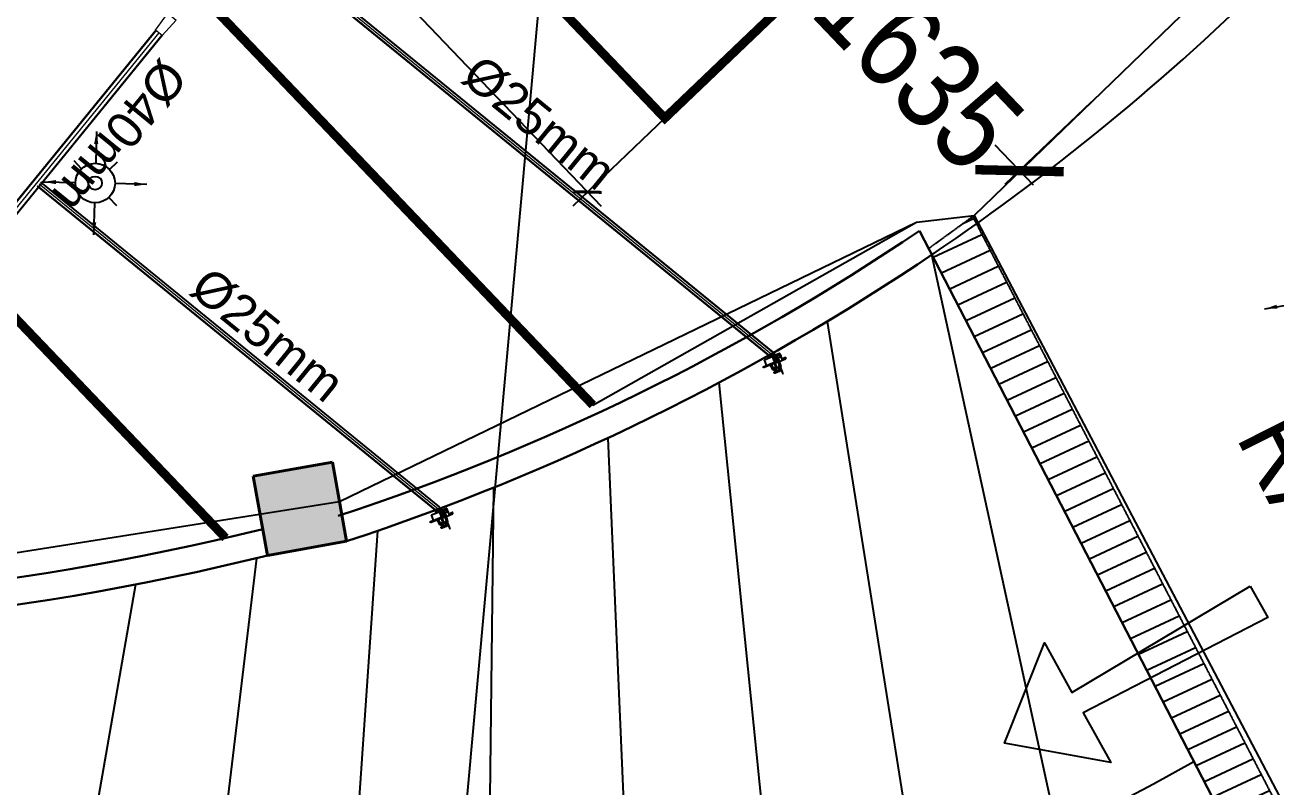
# Model space of a CAD drawing. Header units: inches. Extents: x 257070 to 799932, y -17980 to 269260.
# Drawn here: x 307830 to 314830, y 7328 to 11591 of the extents above; entities that cross this region are included whole.
import ezdxf

# ---------------------------------------------------------------- set-up
doc = ezdxf.new("R2010")
doc.units = ezdxf.units.IN
doc.header["$MEASUREMENT"] = 0
doc.header["$PDMODE"] = 99
doc.header["$PDSIZE"] = 100
doc.linetypes.add('DASHED2', pattern=[0.375, 0.25, -0.125])
doc.linetypes.add('HIDDEN', pattern=[0.375, 0.25, -0.125])
for name, color, linetype in [('0-AES-F-SPRINKLER', 10, 'Continuous'), ("0_AES_DUCT MARKING'", 53, 'Continuous'), ('2 wheeler barrier', 170, 'Continuous'), ('basement1_AP$0$A-_ROAD----_E-_-', 2, 'Continuous'), ('D 9$0$DSP_SLAB EXTENT HATCH', 8, 'Continuous'), ('DSP_MISCELANEOUS', 252, 'Continuous'), ('DSP_RAMP', 252, 'Continuous'), ('DSP_TEXT', 6, 'Continuous')]:
    doc.layers.add(name, color=color, linetype=linetype)
for name, color, linetype, lineweight in [('0-AES-F-SPRINKLER PIPE', 10, 'Continuous', 15), ('07--DIM-2', 2, 'Continuous', 25), ('E--CONCRETE-4', 4, 'Continuous', 40), ('E--CONCRETE-SHADE', 253, 'Continuous', 20), ('F--BRICKWALL-3', 252, 'Continuous', 30)]:
    doc.layers.add(name, color=color, linetype=linetype, lineweight=lineweight)
doc.styles.get("Standard").update_dxf_attribs({"font": 'arial.ttf'})
doc.styles.add('TEXT style 175', font='GOTHIC.TTF')
doc.styles.add('Text style 250', font='ARIALN.TTF', dxfattribs={"height": 500})
doc.styles.add('TEXT style 75', font='ARIALN.TTF')
doc.dimstyles.new('175', dxfattribs={"dimtxt": 350, "dimasz": 263, "dimexe": 263, "dimexo": 0, "dimgap": 175, "dimtad": 0, "dimdec": 0, "dimrnd": 5, "dimzin": 0, "dimdsep": 46, "dimtxsty": 'TEXT style 175', "dimblk": 'OBLIQUE', "dimcen": 0.09, "dimdle": 263, "dimclrd": 256, "dimclre": 256, "dimclrt": 256, "dimadec": 0, "dimazin": 0, "dimtfac": 1, "dimtdec": 0, "dimtofl": 0, "dimtmove": 1, "dimatfit": 3, "dimldrblk": 'OPEN90', "dimfxl": 1, "dimtolj": 1, "dimtzin": 0, "dimarcsym": 0})
doc.dimstyles.new('75', dxfattribs={"dimscale": 1.5, "dimtxt": 200, "dimasz": 113, "dimexe": 113, "dimexo": 0, "dimgap": 25, "dimtad": 0, "dimdec": 0, "dimrnd": 5, "dimzin": 0, "dimdsep": 46, "dimtxsty": 'TEXT style 75', "dimblk": 'ARCHTICK', "dimcen": 0.09, "dimdle": 113, "dimclrd": 8, "dimclre": 8, "dimclrt": 256, "dimadec": 0, "dimazin": 0, "dimtfac": 1, "dimtdec": 0, "dimtofl": 0, "dimtmove": 1, "dimatfit": 3, "dimldrblk": 'OPEN90', "dimfxl": 0, "dimtolj": 1, "dimtzin": 0, "dimarcsym": 0})
doc.dimstyles.new('ISO-25', dxfattribs={"dimtxt": 2.5, "dimasz": 2.5, "dimexe": 1.25, "dimexo": 0.625, "dimtad": 1, "dimtxsty": 'Standard', "dimcen": 2.5, "dimadec": 0, "dimazin": 0, "dimtfac": 1, "dimtmove": 0, "dimatfit": 3, "dimfxl": 1, "dimarcsym": 0})

# ---------------------------------------------------------------- blocks, each defined once
blk = doc.blocks.new('_ArchTick')
at = {"color": 0, "linetype": 'ByBlock', "const_width": 0.15}
blk.add_lwpolyline([(-0.5, -0.5), (0.5, 0.5)], dxfattribs=at)
blk = doc.blocks.new('*D336')
at = {"layer": '07--DIM-2', "color": 251, "lineweight": -2, "ltscale": 1000, "transparency": 16777216}
for p, q in [((312668.2, 12340.9), (312185.2, 11879.5)), ((312188.8, 12039.2), (312403.2, 11814.8)), ((313796.6, 11159.7), (313313.7, 10698.3)), ((313473.4, 10694.6), (313259.1, 10919))]:
    blk.add_line(p, q, dxfattribs=at)
at = {"layer": 'DEFPOINTS', "color": 0, "ltscale": 1000, "transparency": 16777216}
for p in [(312668.2, 12340.9, 0), (312266.9, 11957.5), (313796.6, 11159.7, 0)]:
    blk.add_point(p, dxfattribs=at)
at = {"layer": '07--DIM-2', "color": 251, "lineweight": -2, "ltscale": 1000, "transparency": 16777216, "xscale": 350, "yscale": 350, "zscale": 350}
for p, rotation in [((312266.9, 11957.5), 133.692989834701), ((313395.4, 10776.3), 313.6929898347009)]:
    blk.add_blockref('_ArchTick', p, dxfattribs=dict(at, rotation=rotation))
at = {"layer": '07--DIM-2', "ltscale": 1000, "transparency": 16777216, "insert": (312831.1, 11366.9), "char_height": 500, "attachment_point": 5, "rotation": 313.69299, "style": 'TEXT style 75'}
blk.add_mtext('\\A1;1635', dxfattribs=at)
blk = doc.blocks.new('_Open90')
at = {"color": 0, "linetype": 'ByBlock', "lineweight": -2}
for p, q in [((-0.5, 0.5), (0, 0)), ((0, 0), (-1, 0)), ((0, 0), (-0.5, -0.5))]:
    blk.add_line(p, q, dxfattribs=at)
blk = doc.blocks.new('_Oblique')
at = {"color": 0, "linetype": 'ByBlock', "lineweight": -2}
blk.add_line((-0.5, -0.5), (0.5, 0.5), dxfattribs=at)
blk = doc.blocks.new('*D530')
at = {"layer": '2 wheeler barrier', "color": 8, "lineweight": -2, "ltscale": 1000, "transparency": 16777216}
for p, q in [((289928.3, 33555.4), (289413.9, 33063.9)), ((289417.5, 33223.7), (300006.4, 22140.4)), ((311055.8, 10575), (300466.9, 21658.3)), ((311410.4, 11070.1), (310896, 10578.6))]:
    blk.add_line(p, q, dxfattribs=at)
at = {"layer": 'DEFPOINTS', "color": 0, "ltscale": 1000, "transparency": 16777216}
for p in [(289928.3, 33555.4, 0), (289495.6, 33142), (311410.4, 11070.1, 0)]:
    blk.add_point(p, dxfattribs=at)
at = {"layer": '2 wheeler barrier', "color": 8, "lineweight": -2, "ltscale": 1000, "transparency": 16777216, "xscale": 113, "yscale": 113, "zscale": 113}
for p, rotation in [((289495.6, 33142), 133.6929898347378), ((310977.7, 10656.7), 313.6929898347378)]:
    blk.add_blockref('_ArchTick', p, dxfattribs=dict(at, rotation=rotation))
at = {"layer": '2 wheeler barrier', "ltscale": 1000, "transparency": 16777216, "insert": (300236.6, 21899.3), "char_height": 200, "attachment_point": 5, "rotation": 313.69299, "style": 'TEXT style 75'}
blk.add_mtext('\\A1;31100', dxfattribs=at)
blk = doc.blocks.new('A$C7CDC6FDD')
at = {"layer": '0-AES-F-SPRINKLER'}
h = blk.add_hatch(dxfattribs=at)
h.set_pattern_fill('ANSI31', color=6, scale=0.196883, angle=-215.48811, style=0)
h.set_pattern_definition([(99.5118863, (172914.605, -53736.024), (1.480251699, 0.248024878), [])])
edge = h.paths.add_edge_path()
edge.add_line((53.6, 0.3), (47.4, -8.4))
edge.add_line((47.4, -8.4), (49, -9.5))
edge.add_line((49, -9.5), (55.2, -0.8))
edge.add_ellipse((52.2, 1.3), major_axis=(3.65, 0.61), ratio=1, start_angle=315, end_angle=405)
edge.add_line((54.3, 4.4), (41.5, 13.5))
edge.add_ellipse((39.3, 10.5), major_axis=(3.65, 0.61), ratio=1, start_angle=45, end_angle=135)
edge.add_line((36.3, 12.7), (33.4, 8.6))
edge.add_ellipse((32.2, 9.4), major_axis=(1.42, 0.24), ratio=1, start_angle=225, end_angle=315, ccw=False)
edge.add_line((31.4, 8.3), (30.5, 8.9))
edge.add_line((30.5, 8.9), (29.4, 7.3))
edge.add_line((29.4, 7.3), (30.3, 6.7))
edge.add_ellipse((32.2, 9.4), major_axis=(-0.56, 3.32), ratio=1, start_angle=135, end_angle=225)
edge.add_line((35, 7.5), (37.9, 11.5))
edge.add_ellipse((39.3, 10.5), major_axis=(-0.29, 1.75), ratio=1, start_angle=-45, end_angle=45, ccw=False)
edge.add_line((40.3, 12), (53.2, 2.8))
edge.add_ellipse((52.2, 1.3), major_axis=(-0.29, 1.75), ratio=1, start_angle=225, end_angle=315, ccw=False)
h = blk.add_hatch(dxfattribs=at)
h.set_pattern_fill('ANSI31', color=6, scale=0.196883, angle=-125.48811, style=0)
h.set_pattern_definition([(9.5118863, (172914.605, -53736.024), (0.248024878, -1.480251699), [])])
edge = h.paths.add_edge_path()
edge.add_line((85, -0.5), (83.7, -0.4))
edge.add_line((83.7, -0.4), (84, 4.6))
edge.add_ellipse((82.6, 4.7), major_axis=(-0.24, 1.42), ratio=1, start_angle=257, end_angle=315)
edge.add_line((83.4, 5.9), (72.4, 13.7))
edge.add_ellipse((69.9, 10.2), major_axis=(-0.71, 4.26), ratio=1, start_angle=-45, end_angle=45)
edge.add_line((66.4, 12.7), (46.8, -14.8))
edge.add_line((46.8, -14.8), (45.7, -14))
edge.add_line((45.7, -14), (65.3, 13.5))
edge.add_ellipse((69.9, 10.2), major_axis=(-0.93, 5.54), ratio=1, start_angle=-45, end_angle=45, ccw=False)
edge.add_line((73.2, 14.8), (84.2, 6.9))
edge.add_ellipse((82.6, 4.7), major_axis=(-0.45, 2.7), ratio=1, start_angle=257, end_angle=315, ccw=False)
edge.add_line((85.3, 4.5), (85, -0.5))
at = {"layer": '0-AES-F-SPRINKLER', "color": 6}
for p, q in [((-23.5, 82.1), (-28.2, 80.2)), ((-28.2, 80.2), (-27.7, 79)), ((-27.7, 79), (28, 39.3)), ((31.6, 44.4), (-20.9, 81.8)), ((29.9, 82.5), (10.3, 59.6)), ((14.2, 56.8), (29.7, 78.6)), ((27.7, 70.6), (16.6, 55.1)), ((27.7, 70.6), (33.2, 78.3)), ((43.5, 73.3), (27.7, 70.6)), ((51, 86), (29.9, 82.5)), ((38.6, 94.8), (39, 97.1)), ((38.6, 94.7), (38.6, 94.8)), ((38.6, 94.8), (38.6, 94.8)), ((38.7, 94.6), (38.6, 94.7)), ((38.6, 94.7), (38.6, 94.7)), ((38.6, 94.7), (38.6, 94.7)), ((38.8, 94.5), (38.7, 94.6)), ((38.7, 94.6), (38.7, 94.6)), ((38.7, 94.6), (38.7, 94.6)), ((38.7, 94.6), (38.7, 94.6)), ((38.8, 94.4), (38.8, 94.5)), ((38.8, 94.5), (38.8, 94.5)), ((38.9, 94.4), (38.8, 94.4)), ((39, 94.3), (38.9, 94.4)), ((38.9, 94.4), (38.9, 94.4)), ((39, 97.1), (39, 97.2)), ((39, 97.2), (39, 97.2)), ((39, 97.2), (39.1, 97.2)), ((39, 97.1), (39, 97.1)), ((39, 97.1), (39, 97.1)), ((39, 97), (39, 97.1)), ((39, 97.1), (39, 97.1)), ((39, 96.9), (39, 97)), ((39, 97), (39, 97)), ((39, 97), (39, 97)), ((39, 97), (39, 97)), ((39.1, 96.9), (39, 96.9)), ((39.1, 94.3), (39, 94.3)), ((39.1, 97.2), (39.2, 97.3)), ((39.1, 97.2), (39.1, 97.2)), ((39.1, 97.2), (39.1, 97.2)), ((39.1, 96.8), (39.1, 96.9)), ((39.1, 96.9), (39.1, 96.9)), ((39.2, 96.8), (39.1, 96.8)), ((39.2, 94.2), (39.1, 94.3)), ((39.1, 94.3), (39.1, 94.3)), ((39.2, 97.3), (39.2, 97.3)), ((39.2, 97.3), (39.3, 97.3)), ((39.3, 96.7), (39.2, 96.8)), ((39.2, 96.8), (39.2, 96.8)), ((39.3, 94.2), (39.2, 94.2)), ((39.3, 97.3), (39.3, 97.3)), ((39.3, 97.3), (39.4, 97.3)), ((39.4, 96.6), (39.3, 96.7)), ((39.3, 96.7), (39.3, 96.7)), ((39.4, 94.1), (39.3, 94.2)), ((39.4, 97.3), (39.4, 97.3)), ((39.4, 97.3), (39.5, 97.3)), ((39.5, 96.6), (39.4, 96.6)), ((39.4, 96.6), (39.4, 96.6)), ((39.5, 94), (39.4, 94.1)), ((39.4, 94.1), (39.4, 94.1)), ((39.5, 97.3), (39.6, 97.3)), ((39.6, 96.5), (39.5, 96.6)), ((39.6, 94), (39.5, 94)), ((39.6, 97.3), (39.6, 97.3)), ((39.6, 97.3), (39.7, 97.3)), ((39.7, 96.4), (39.6, 96.5)), ((39.6, 96.5), (39.6, 96.5)), ((39.7, 94), (39.6, 94)), ((39.7, 97.3), (39.8, 97.3)), ((39.8, 96.4), (39.7, 96.4)), ((39.8, 93.9), (39.7, 94)), ((39.8, 97.3), (39.9, 97.3)), ((39.9, 96.4), (39.8, 96.4)), ((39.9, 93.9), (39.8, 93.9)), ((39.9, 97.3), (40, 97.3)), ((40, 96.3), (39.9, 96.4)), ((40, 93.8), (39.9, 93.9)), ((40, 97.3), (40, 97.3)), ((40, 97.3), (40.1, 97.3)), ((40.1, 96.3), (40, 96.3)), ((40.1, 93.8), (40, 93.8)), ((40.1, 97.3), (40.2, 97.3)), ((40.2, 96.2), (40.1, 96.3)), ((40.2, 93.8), (40.1, 93.8)), ((40.2, 97.3), (40.3, 97.3)), ((40.3, 96.2), (40.2, 96.2)), ((40.3, 93.7), (40.2, 93.8)), ((40.3, 97.3), (40.4, 97.3)), ((40.4, 96.1), (40.3, 96.2)), ((40.4, 93.7), (40.3, 93.7)), ((40.4, 97.3), (40.5, 97.3)), ((40.5, 96.1), (40.4, 96.1)), ((40.5, 93.6), (40.4, 93.7)), ((40.5, 97.3), (40.7, 97.2)), ((40.6, 96.1), (40.5, 96.1)), ((40.6, 93.6), (40.5, 93.6)), ((40.7, 96), (40.6, 96.1)), ((40.8, 93.5), (40.6, 93.6)), ((40.7, 97.2), (40.8, 97.2)), ((40.8, 96), (40.7, 96)), ((40.8, 97.2), (40.9, 97.2)), ((40.9, 95.9), (40.8, 96)), ((40.9, 93.5), (40.8, 93.5)), ((40.9, 97.2), (45.6, 96.5)), ((41, 95.9), (40.9, 95.9)), ((41, 93.5), (40.9, 93.5)), ((41.1, 95.9), (41, 95.9)), ((41.1, 93.4), (41, 93.5)), ((41.2, 95.8), (41.1, 95.9)), ((41.2, 93.4), (41.1, 93.4)), ((41.4, 95.8), (41.2, 95.8)), ((41.4, 93.4), (41.2, 93.4)), ((41.5, 95.7), (41.4, 95.8)), ((41.5, 93.3), (41.4, 93.4)), ((41.6, 95.7), (41.5, 95.7)), ((41.6, 93.3), (41.5, 93.3)), ((41.7, 95.7), (41.6, 95.7)), ((41.7, 93.2), (41.6, 93.3)), ((41.9, 95.6), (41.7, 95.7)), ((41.9, 93.2), (41.7, 93.2)), ((42, 95.6), (41.9, 95.6)), ((42, 93.2), (41.9, 93.2)), ((42.1, 95.6), (42, 95.6)), ((42.1, 93.1), (42, 93.2)), ((42.2, 95.5), (42.1, 95.6)), ((42.2, 93.1), (42.1, 93.1)), ((42.4, 95.5), (42.2, 95.5)), ((42.4, 93.1), (42.2, 93.1)), ((42.5, 95.5), (42.4, 95.5)), ((42.5, 93.1), (42.4, 93.1)), ((42.6, 95.4), (42.5, 95.5)), ((42.6, 93), (42.5, 93.1)), ((42.7, 95.4), (42.6, 95.4)), ((42.7, 93), (42.6, 93)), ((42.9, 95.4), (42.7, 95.4)), ((42.9, 93), (42.7, 93)), ((43, 95.3), (42.9, 95.4)), ((43, 92.9), (42.9, 93)), ((43.1, 95.3), (43, 95.3)), ((43.1, 92.9), (43, 92.9)), ((43.2, 95.3), (43.1, 95.3)), ((43.2, 92.9), (43.1, 92.9)), ((43.3, 95.3), (43.2, 95.3)), ((43.3, 92.9), (43.2, 92.9)), ((43.5, 95.2), (43.3, 95.3)), ((43.4, 92.9), (43.3, 92.9)), ((44.7, 92.7), (43.4, 92.9)), ((43.6, 95.2), (43.5, 95.2)), ((55.1, 65), (43.5, 73.3)), ((43.7, 95.2), (43.6, 95.2)), ((43.8, 95.2), (43.7, 95.2)), ((48.4, 94.4), (43.8, 95.2)), ((44, 90.1), (44.6, 92.5)), ((44, 90), (44, 90.1)), ((44, 90.1), (44, 90.1)), ((44, 90.1), (44, 90.1)), ((44.1, 90), (44, 90)), ((44.1, 89.9), (44.1, 90)), ((44.1, 90), (44.1, 90)), ((44.2, 89.8), (44.1, 89.9)), ((44.1, 89.9), (44.1, 89.9)), ((44.1, 89.9), (44.1, 89.9)), ((45.5, 71.9), (44.1, 69.9)), ((44.3, 89.7), (44.2, 89.8)), ((44.2, 89.8), (44.2, 89.8)), ((44.2, 89.8), (44.2, 89.8)), ((44.4, 89.6), (44.3, 89.7)), ((44.3, 89.7), (44.3, 89.7)), ((44.5, 89.6), (44.4, 89.6)), ((44.5, 92.4), (44.6, 92.5)), ((44.6, 92.4), (44.5, 92.4)), ((44.5, 92.4), (44.5, 92.4)), ((44.5, 89.5), (44.5, 89.6)), ((44.6, 89.5), (44.5, 89.5)), ((44.6, 92.5), (44.6, 92.6)), ((44.6, 92.6), (44.7, 92.6)), ((44.6, 92.5), (44.6, 92.5)), ((44.6, 92.5), (44.6, 92.5)), ((44.6, 92.5), (44.6, 92.5)), ((44.6, 92.3), (44.6, 92.4)), ((44.6, 92.2), (44.6, 92.3)), ((44.6, 92.3), (44.6, 92.3)), ((44.6, 92.3), (44.6, 92.3)), ((44.7, 92.1), (44.6, 92.2)), ((44.6, 92.2), (44.6, 92.2)), ((44.7, 89.5), (44.6, 89.5)), ((44.7, 92.6), (44.7, 92.7)), ((44.7, 92.7), (44.8, 92.7)), ((44.7, 92.6), (44.7, 92.6)), ((44.7, 92.6), (44.7, 92.6)), ((44.8, 92.1), (44.7, 92.1)), ((44.7, 92.1), (44.7, 92.1)), ((44.7, 89.4), (44.7, 89.5)), ((48.4, 87.3), (44.7, 89.4)), ((44.8, 92.7), (44.8, 92.7)), ((44.8, 92.7), (44.9, 92.7)), ((44.8, 92), (44.8, 92.1)), ((44.9, 91.9), (44.8, 92)), ((44.8, 92), (44.8, 92)), ((44.9, 92.7), (44.9, 92.7)), ((44.9, 92.7), (45, 92.7)), ((45, 91.9), (44.9, 91.9)), ((48.7, 68.2), (44.9, 71)), ((45, 92.7), (45.1, 92.8)), ((45.1, 91.8), (45, 91.9)), ((45, 91.9), (45, 91.9)), ((45.1, 92.8), (45.1, 92.8)), ((45.1, 92.8), (45.2, 92.8)), ((45.2, 91.8), (45.1, 91.8)), ((45.2, 92.8), (45.3, 92.8)), ((45.2, 91.7), (45.2, 91.8)), ((49, 89.6), (45.2, 91.7)), ((45.2, 75.6), (50.9, 83.7)), ((45.3, 92.8), (45.4, 92.8)), ((45.4, 92.8), (49.9, 93.3)), ((45.4, 92.8), (45.4, 92.8)), ((46.7, 96), (72.9, 77.3)), ((48.1, 91.7), (48.1, 91.8)), ((48.1, 91.8), (48.2, 91.8)), ((48.1, 91.6), (48.1, 91.7)), ((48.1, 91.7), (48.1, 91.7)), ((48.1, 91.7), (48.1, 91.7)), ((48.1, 91.7), (48.1, 91.7)), ((48.1, 91.7), (48.1, 91.7)), ((48.1, 91.5), (48.1, 91.6)), ((48.1, 91.6), (48.1, 91.6)), ((48.1, 91.6), (48.1, 91.6)), ((48.1, 91.6), (48.1, 91.6)), ((48.2, 91.5), (48.1, 91.5)), ((48.2, 91.8), (48.2, 91.8)), ((48.2, 91.8), (48.2, 91.8)), ((48.2, 91.8), (48.3, 91.8)), ((48.2, 91.4), (48.2, 91.5)), ((48.2, 91.5), (48.2, 91.5)), ((48.3, 91.4), (48.2, 91.4)), ((48.3, 91.8), (48.3, 91.8)), ((48.3, 91.8), (48.4, 91.8)), ((48.4, 91.3), (48.3, 91.4)), ((48.3, 91.4), (48.3, 91.4)), ((48.4, 91.8), (48.4, 91.9)), ((48.4, 91.9), (48.5, 91.9)), ((48.4, 91.3), (48.4, 91.3)), ((52.1, 89.2), (48.4, 91.3)), ((48.9, 89.3), (48.4, 87.3)), ((48.4, 87), (48.4, 87.3)), ((48.5, 91.9), (51.5, 92.2)), ((48.5, 91.9), (48.5, 91.9)), ((48.9, 89.3), (49, 89.6)), ((58.8, 84.3), (50.6, 86.1)), ((59.3, 86.6), (51.2, 88.4)), ((52.1, 89.2), (52.2, 89.2)), ((56.1, 88.2), (52.9, 88.9)), ((67.5, 83.1), (56.5, 90.9)), ((56.7, 67.3), (61, 73.3)), ((57.1, 88.2), (57.1, 88.2)), ((59.5, 83.9), (59.4, 84)), ((60.9, 85.9), (60.8, 85.9)), ((60.9, 85.9), (61.3, 85.6)), ((71.5, 75.3), (64.3, 80.5)), ((64.6, 76.6), (66.6, 78.9)), ((66, 68.6), (64.6, 76.6)), ((67.3, 78.3), (68.7, 80.3)), ((91.9, 90.6), (68.5, 57.8)), ((72.9, 77.3), (71.5, 75.3)), ((74.3, 70), (89.9, 92)), ((89.9, 92), (91.9, 90.6)), ((-10, 66.4), (-29.2, 39.4)), ((-29.2, 39.4), (8.8, 12.3)), ((-14.5, 14.6), (19.5, -7.6)), ((-11.3, 14.4), (-14.5, 14.6)), ((-14.5, 14.6), (-13.2, 11.5)), ((-13.2, 11.5), (-13.9, 11.6)), ((-13.9, 11.6), (-13.8, 10.9)), ((17, -9.1), (-13.7, 10.6)), ((16.3, -7.4), (-13.2, 11.5)), ((21.6, -4.9), (-12.6, 17.4)), ((-9.4, 17.3), (-12.6, 17.4)), ((-12.6, 17.4), (-11.3, 14.4)), ((-12.6, 9), (12.6, -9)), ((-11.3, 14.4), (18.3, -4.7)), ((23.7, -2.1), (-10.7, 20.3)), ((-7.5, 20.1), (-10.7, 20.3)), ((-10.7, 20.3), (-9.4, 17.3)), ((-9.4, 17.3), (20.4, -1.9)), ((25.8, 0.6), (-8.8, 23.1)), ((-6.2, 23), (-8.8, 23.1)), ((-8.8, 23.1), (-7.5, 20.1)), ((-7.5, 20.1), (22.5, 0.8)), ((8.8, 12.3), (31.6, 44.4)), ((9.5, 13.3), (24.6, 3.5)), ((27.8, 3.3), (10.5, 14.7)), ((11.5, 16.1), (26.7, 6.3)), ((29.9, 6.1), (12.4, 17.5)), ((13.4, 18.9), (28.7, 9)), ((32, 8.8), (14.4, 20.3)), ((15.4, 21.6), (30.8, 11.7)), ((16.3, 22.9), (33.5, 11.6)), ((20.4, 28.6), (37.1, 16.6)), ((23.7, -2.1), (22.5, 0.8)), ((22.5, 0.8), (25.8, 0.6)), ((25.8, 0.6), (24.6, 3.5)), ((24.6, 3.5), (27.8, 3.3)), ((45.7, -14), (25.2, 0.6)), ((25.7, 36), (38.4, 27)), ((27.8, 3.3), (26.7, 6.3)), ((26.7, 6.3), (29.9, 6.1)), ((49, -9.5), (26.8, 6.3)), ((29.9, 6.1), (28.7, 9)), ((28.7, 9), (32, 8.8)), ((29.3, 46), (41.1, 62.6)), ((30.5, 8.9), (29.4, 7.3)), ((29.4, 7.3), (30.3, 6.7)), ((31.4, 8.3), (30.5, 8.9)), ((32, 8.8), (30.8, 11.7)), ((30.8, 11.7), (33.5, 11.6)), ((42.7, 35), (30.9, 43.4)), ((32.4, 20), (37.7, 27.5)), ((32.8, 31), (39.7, 34.4)), ((33.5, 11.6), (32.8, 13.1)), ((45.7, 59.3), (33.3, 41.8)), ((36.3, 12.7), (33.4, 8.6)), ((33.9, 1.6), (41, 11.5)), ((34, 42.7), (46.7, 33.7)), ((35, 7.5), (37.9, 11.5)), ((37.1, 16.6), (37.8, 16.1)), ((37.8, 16.1), (64.6, 53.7)), ((37.8, 16.1), (46.2, 17.5)), ((38.4, 27), (40.8, 25.2)), ((40.3, 12), (53.2, 2.8)), ((54.3, 4.4), (41.5, 13.5)), ((42.1, 34.3), (42.7, 35)), ((42.4, 27.6), (57.7, 49.2)), ((44, -6), (51.3, 4.2)), ((44.1, 69.9), (44.6, 68.7)), ((44.6, 68.7), (50.4, 64.5)), ((45.7, -14), (65.3, 13.5)), ((46.2, 17.5), (68.2, 55.2)), ((66.4, 12.7), (46.8, -14.8)), ((53.6, 0.3), (47.4, -8.4)), ((50.4, 64.5), (51.7, 64.4)), ((51.7, 64.4), (53.1, 66.4)), ((53, 29.2), (73.2, 14.8)), ((57.7, 49.2), (55.1, 65)), ((57.7, 49.2), (63.2, 56.9)), ((83.7, -0.4), (66, 12.2)), ((67.4, 60.4), (66.5, 65.6)), ((66.5, 59.2), (70.8, 65.3)), ((68.5, 57.8), (66.5, 59.2)), ((68.2, 55.2), (67.7, 58.3)), ((83.4, 5.9), (72.4, 13.7)), ((73.2, 14.8), (84.2, 6.9)), ((83.7, -0.4), (84, 4.6)), ((85.3, 4.5), (85, -0.5)), ((14.8, -9.5), (17, -9.1)), ((17, -9.1), (16.3, -7.4)), ((16.3, -7.4), (19.5, -7.6)), ((19.5, -7.6), (18.3, -4.7)), ((18.3, -4.7), (21.6, -4.9)), ((21.6, -4.9), (20.4, -1.9)), ((20.4, -1.9), (23.7, -2.1)), ((46.8, -14.8), (45.7, -14)), ((47.4, -8.4), (49, -9.5)), ((49, -9.5), (55.2, -0.8)), ((85, -0.5), (83.7, -0.4))]:
    blk.add_line(p, q, dxfattribs=at)
for centre, major_axis, start_param, end_param in [((-22.5, 79.6), (2.7, 0.45), 0.785398, 1.797689), ((47.5, 73.9), (2.8, 0.47), 2.356194, 3.926991), ((45.1, 93.7), (-0.46, 2.75), -0.560204, -0.324923), ((45.4, 94.3), (2.14, 0.36), 0.784914, 1.034983), ((48, 91.7), (2.69, 0.45), 0.787914, 1.247507), ((51.7, 91.8), (-0.96, 5.74), 2.377207, 2.798549), ((52.2, 94.1), (-0.96, 5.74), 2.374727, 2.798549), ((49.9, 91.5), (-0.3, 1.76), -0.775969, -0.160442), ((51.5, 90.4), (1.75, 0.29), 0.791774, 1.412986), ((53.5, 92), (-0.52, 3.1), 2.526084, 2.789089), ((55.6, 89.6), (1.52, 0.26), 0.785398, 2.356194), ((56.7, 89.9), (1.75, 0.29), 4.197625, 4.773282), ((57.4, 87.7), (0.542, 0.091), 0.916881, 1.969618), ((58.3, 82.5), (1.86, 0.31), 0.785501, 1.132999), ((58.6, 82.8), (-0.64, 3.8), -0.784768, -0.363877), ((56, 79), (-0.99, 5.92), 4.155645, 5.497787), ((69.4, 73.5), (-1.39, 8.29), 1.014052, 3.151797), ((56, 79), (8.29, 1.39), 0.010205, 0.785398), ((69.4, 73.5), (5.92, 0.99), 2.584882, 5.497787), ((56, 79), (-1.39, 8.29), 4.155621, 4.722594), ((64.8, 73.8), (-0.47, 2.8), -0.113999, 0.093951), ((66.6, 81.8), (-0.26, 1.52), 3.926991, 5.497787), ((-10.9, 11.3), (-0.48, 2.84), 1.570796, 2.356194), ((32.2, 9.4), (-0.56, 3.32), 2.356194, 3.926991), ((32.2, 9.4), (1.42, 0.24), 3.926991, 5.497787), ((35.4, 14.3), (2.84, 0.48), 0.785398, 3.403392), ((39.3, 10.5), (3.65, 0.61), 0.785398, 2.356194), ((39.3, 10.5), (-0.29, 1.75), -0.785398, 0.785398), ((40, 29.3), (-0.47, 2.8), 2.356194, 3.926991), ((40.8, 32.3), (2.37, 0.4), 0.803442, 1.867502), ((39.2, 22.9), (2.8, 0.47), 5.497787, 7.068583), ((38.7, 64.3), (2.97, 0.5), 5.497794, 6.034125), ((45.5, 63.8), (-0.63, 3.74), -0.403281, 1.321745), ((48.2, 57.5), (-0.5, 2.97), 0.24906, 0.785391), ((45.5, 63.8), (3.74, 0.63), 4.96144, 6.686466), ((54.4, 69), (-0.47, 2.8), 2.356194, 3.926991), ((52.2, 1.3), (-0.29, 1.75), 3.926991, 5.497787), ((52.2, 1.3), (3.65, 0.61), 5.497787, 7.068583), ((60.9, 58.6), (-0.48, 2.84), 3.926991, 4.712389), ((69.9, 10.2), (-0.93, 5.54), -0.785398, 0.785398), ((69.9, 10.2), (-0.71, 4.26), -0.785398, 0.785398), ((69.4, 73.5), (8.29, 1.39), 4.722594, 5.497787), ((82.6, 4.7), (-0.24, 1.42), 4.485496, 5.497787), ((82.6, 4.7), (-0.45, 2.7), 4.485496, 5.497787), ((14.3, -6.7), (2.84, 0.48), 3.926991, 4.712389)]:
    blk.add_ellipse(centre, major_axis=major_axis, ratio=1, start_param=start_param, end_param=end_param, dxfattribs=at)
at = {"layer": '0-AES-F-SPRINKLER', "color": 6, "extrusion": (0, 0, -1)}
for centre, major_axis, start_param, end_param in [((35.5, 76.7), (2.84, 0.48), 3.926991, 4.712389), ((48.6, 85.3), (2.8, 0.47), -0.113999, 0.785398)]:
    blk.add_ellipse(centre, major_axis=major_axis, ratio=1, start_param=start_param, end_param=end_param, dxfattribs=at)
blk = doc.blocks.new('*U603')
at = {"layer": '0-AES-F-SPRINKLER'}
for p, q in [((171672.4, 56809.4), (171672.4, 56870.6)), ((171561.6, 56698.5), (171500.3, 56698.5)), ((171783.3, 56698.5), (171844.5, 56698.5)), ((171672.4, 56587.7), (171672.4, 56526.4))]:
    blk.add_line(p, q, dxfattribs=at)
for radius in [110.8, 37.8]:
    blk.add_circle((171672.4, 56698.5), radius, dxfattribs=at)
at = {"layer": '0-AES-F-SPRINKLER PIPE'}
for points, override in [([(171467.9, 56903), (171594, 56776.9)], {"dimasz": 70, "dimtad": 0, "dimfxl": 13, "dimarcsym": 1}), ([(171876.9, 56903), (171750.8, 56776.9)], {"dimasz": 70, "dimtad": 0, "dimfxl": 13, "dimarcsym": 1}), ([(171467.9, 56494), (171594, 56620.1)], {"dimasz": 70, "dimtad": 0, "dimfxl": 13, "dimarcsym": 1}), ([(171876.9, 56494), (171750.8, 56620.1)], {"dimasz": 70, "dimgap": 0.625, "dimtad": 0, "dimfxl": 13, "dimarcsym": 1})]:
    blk.add_leader(points, dimstyle='ISO-25', override=override, dxfattribs=at)

msp = doc.modelspace()

# ---------------------------------------------------------------- hatches: boundary and pattern name
at = {"layer": 'DSP_MISCELANEOUS', "ltscale": 3.5}
h = msp.add_hatch(dxfattribs=at)
h.set_pattern_fill('ANSI31', color=8, scale=800, angle=160)
h.set_pattern_definition([(205, (265065.74, -212.53), (42.26183, -90.63078), [])])
h.paths.add_polyline_path([(312887.3, 10341.4), (313132.8, 10519.8), (315998.8, 4977.6), (315733.2, 4838)])
at = {"layer": 'E--CONCRETE-SHADE', "ltscale": 3.5}
h = msp.add_hatch(color=8, dxfattribs=at)
h.dxf.hatch_style = 1
h.paths.add_polyline_path([(309107.2, 9065.9), (309186.9, 8623), (309629.8, 8702.7), (309550.1, 9145.6)])

# ---------------------------------------------------------------- linework, layer by layer
at = {"layer": '0-AES-F-SPRINKLER PIPE', "ltscale": 1000, "elevation": 0}
for points in [[(311996.4, 9737.2), (309078.4, 12113.5)], [(311998, 9739.7), (309080.3, 12115.9)], [(312005.3, 9749.9), (309088.2, 12125.6)], [(312013.7, 9759.1), (309096.1, 12135.3)], [(312015.9, 9761.2), (309098, 12137.6)], [(310152.2, 8893.5), (307918.7, 10712.5)], [(310132.6, 8869.4), (307899.1, 10688.4)], [(310134.2, 8872), (307901, 10690.8)], [(310141.6, 8882.1), (307908.9, 10700.4)], [(310150, 8891.4), (307916.8, 10710.1)]]:
    msp.add_lwpolyline(points, dxfattribs=at)
at = {"layer": '0-AES-F-SPRINKLER PIPE', "ltscale": 1000}
msp.add_lwpolyline([(308629.4, 11657.2), (308675.9, 11619.3), (308598, 11533.2), (308560.8, 11563.5)], close=True, dxfattribs=at)
for points in [[(308560.8, 11563.5), (307277.9, 9988.2)], [(308563.9, 11561), (307281, 9985.7)], [(308579.4, 11548.4), (307296.5, 9973)], [(308594.9, 11535.8), (307312, 9960.4)], [(308598, 11533.2), (307315.1, 9957.9)]]:
    msp.add_lwpolyline(points, dxfattribs=at)
at = {"layer": "0_AES_DUCT MARKING'", "color": 8, "ltscale": 1000, "elevation": 0}
msp.add_lwpolyline([(281389.3, 99297.6), (274941.2, 20008.6), (280396.3, 19564.9), (286413.2, 25079.3), (295692.3, 14615.6), (297780.5, 12742.3), (297949.6, 12508.1), (297974.2, 12109.7), (297846.5, 11869.2), (297654.3, 11719.2), (297379.7, 11653.5), (300148.3, 9444.4), (300571.7, 9274.9), (304364.5, 8384.1), (306343.2, 8412.1), (309589.9, 8924.2), (312819.3, 10488.6), (313140.6, 10525.7), (316046.1, 5002.6), (315532.3, 4569.2), (312639.9, 3467.5), (312596.2, 1973.8), (365328.4, 544.3), (366999.2, 78784.4)], dxfattribs=at)
at = {"layer": '2 wheeler barrier', "color": 8, "lineweight": 35, "ltscale": 1000, "const_width": 50, "elevation": 0}
for points in [[(312838.3, 12434.3), (311410.4, 11070.1), (289928.3, 33555.4), (291374.4, 34937)], [(311007.7, 9465), (288916, 32588.3), (285951.5, 29756), (306343.2, 8412.1)], [(287469.9, 31206.7), (308952.3, 8721.1)]]:
    msp.add_lwpolyline(points, dxfattribs=at)
at = {"layer": 'basement1_AP$0$A-_ROAD----_E-_-', "color": 8, "elevation": 0}
msp.add_lwpolyline([(312904.5, 10305.9, 0.098452), (316524, 13960.5, 0.350056), (316302, 16445.4), (293673.6, 40130.4)], format="xyb", dxfattribs=at)
at = {"layer": 'DSP_MISCELANEOUS', "color": 8, "linetype": 'HIDDEN', "ltscale": 3.5, "elevation": 0}
msp.add_lwpolyline([(312887.3, 10341.4), (313132.8, 10519.8), (315998.8, 4977.6), (315733.2, 4838), (312887.3, 10341.4)], dxfattribs=at)
at = {"layer": 'DSP_MISCELANEOUS', "color": 8, "elevation": 0}
msp.add_lwpolyline([(314686, 8451.6), (314784, 8275.4), (313751.8, 7743), (313906.4, 7464.8), (313312.1, 7572.8), (313534.3, 8134.5), (313688.9, 7856.3), (314686, 8451.6)], dxfattribs=at)
at = {"layer": 'DSP_MISCELANEOUS', "color": 8, "ltscale": 3.5}
msp.add_arc((305581.1, 23282.9, 0), 18092.6, 247.53308, 299.06812, dxfattribs=at)
at = {"layer": 'DSP_RAMP', "color": 8, "ltscale": 3.5, "elevation": 0}
for points in [[(315733.2, 4838), (313610.4, 7069.5), (312904.5, 10305.9)], [(312318.6, 9932.4), (312832, 6706.8), (314818.8, 4391.5)], [(313891.5, 3974.8), (312038.7, 6382), (311713.8, 9590.2)], [(311091.8, 9280.3), (311226.9, 6117.5), (312951.5, 3588)], [(311999.5, 3231.4), (310416.7, 5848.5), (310454.4, 9003.6)], [(309803.3, 8760.9), (309587.9, 5639.8), (311036.7, 2905.3)], [(310049, 2671.2), (308749.9, 5466.9), (309126.7, 8608.3)], [(308447.8, 8460.3), (307904.2, 5340.1), (309051.9, 2473.5)]]:
    msp.add_lwpolyline(points, dxfattribs=at)
at = {"layer": 'DSP_TEXT', "color": 8, "elevation": 0}
msp.add_lwpolyline([(293666.2, 40065.7), (292494.3, 39294.8), (290513.2, 37031.8), (283465.9, 30331.1), (304386.1, 8433.9), (306343.2, 8412.1), (285951.5, 29756), (288916, 32588.3), (311007.7, 9465), (312819.3, 10488.6), (313140.6, 10525.7), (315904, 13196.6), (314637.8, 13913.2), (312958.3, 12308.6), (312838.3, 12434.3), (311410.4, 11070.1), (289928.3, 33555.4), (291374.4, 34937), (291227.1, 35091.1), (291999.4, 35828.9), (291584.7, 37009.8), (293057.2, 37526.8), (293720.1, 37472.9), (294987, 38683.3)], close=True, dxfattribs=at)
at = {"layer": 'E--CONCRETE-4', "color": 8, "ltscale": 10}
for p, q in [((309550.1, 9145.6, 0), (309107.2, 9065.9, 0)), ((309629.8, 8702.7, 0), (309550.1, 9145.6, 0)), ((309107.2, 9065.9, 0), (309186.9, 8623, 0)), ((309186.9, 8623, 0), (309629.8, 8702.7, 0))]:
    msp.add_line(p, q, dxfattribs=at)
at = {"layer": 'F--BRICKWALL-3', "color": 8, "ltscale": 3.5}
msp.add_line((312835.1, 10440.1, 0), (315801.6, 4703.5, 0), dxfattribs=at)
at = {"layer": 'F--BRICKWALL-3', "color": 8, "ltscale": 3.5, "elevation": 0}
for points in [[(309583.1, 8845.3, 0.069789), (312835.1, 10440.1, 0.069789)], [(309629.8, 8702.7, 0.069789), (312919.2, 10315.9, 0.069789)], [(300534.4, 9213.3, 0.147907), (309160.3, 8771)], [(300455.2, 9082.4, 0.148422), (309196.3, 8625.4, 0.147907)]]:
    msp.add_lwpolyline(points, format="xyb", dxfattribs=at)

# ---------------------------------------------------------------- block references
at = {"layer": '0-AES-F-SPRINKLER', "color": 7}
for p, rotation in [((148805.1, 95983.1), 313.5797686672391), ((261978.7, -162775.9), 54.65193501553595)]:
    msp.add_blockref('*U603', p, dxfattribs=dict(at, rotation=rotation))
at = {"layer": '0-AES-F-SPRINKLER PIPE', "ltscale": 1000, "xscale": -1, "rotation": 166.5080357054202}
for p in [(312005.3, 9749.9, 0), (310141.6, 8882.1, 0)]:
    msp.add_blockref('A$C7CDC6FDD', p, dxfattribs=at)

# ---------------------------------------------------------------- texts
at = {"layer": '0-AES-F-SPRINKLER PIPE', "color": 7, "linetype": 'Continuous', "lineweight": -3, "ltscale": 0.9, "char_height": 200, "width": 685.774, "attachment_point": 2}
for s, insert, rotation in [('%%C40mm', (308436.9, 10904.9), 230.84092), ('%%C25mm', (310772.9, 11124.4, 0), 320.84092), ('%%C25mm', (309252.4, 9937.1, 0), 320.84092)]:
    msp.add_mtext(s, dxfattribs=dict(at, insert=insert, rotation=rotation))
at = {"layer": 'DSP_TEXT', "color": 8, "linetype": 'DASHED2', "style": 'Text style 250'}
msp.add_text('RAMP UP', height=450, rotation=296.69165, dxfattribs=at).set_placement((314603.2, 9288, 0))

# ---------------------------------------------------------------- dimensions: what is measured, and where the dimension line sits
at = {"layer": '07--DIM-2', "color": 8, "ltscale": 1000}
dim = msp.add_aligned_dim(p1=(313796.6, 11159.7, 0), p2=(312668.2, 12340.9, 0), distance=555, dimstyle='75', override={"dimscale": 1, "dimtxt": 500, "dimasz": 350, "dimclrd": 251, "dimclre": 251}, dxfattribs=at)
dim.commit()
dim.dimension.update_dxf_attribs({"geometry": '*D336', "text_midpoint": (312831.1, 11366.9)})
at = {"layer": '2 wheeler barrier', "color": 8, "ltscale": 1000}
dim = msp.add_aligned_dim(p1=(311410.4, 11070.1, 0), p2=(289928.3, 33555.4, 0), distance=598.5, dimstyle='75', override={"dimscale": 1}, dxfattribs=at)
dim.commit()
dim.dimension.update_dxf_attribs({"geometry": '*D530', "text_midpoint": (300236.6, 21899.3)})

# ---------------------------------------------------------------- leaders
at = {"layer": 'D 9$0$DSP_SLAB EXTENT HATCH', "color": 8, "ltscale": 1000}
msp.add_leader([(310957.4, 14486.2), (309582.8, -674.4), (309582.8, -13911.4)], dimstyle='175', override={"dimasz": 500}, dxfattribs=at)

doc.saveas('drawing.dxf')
